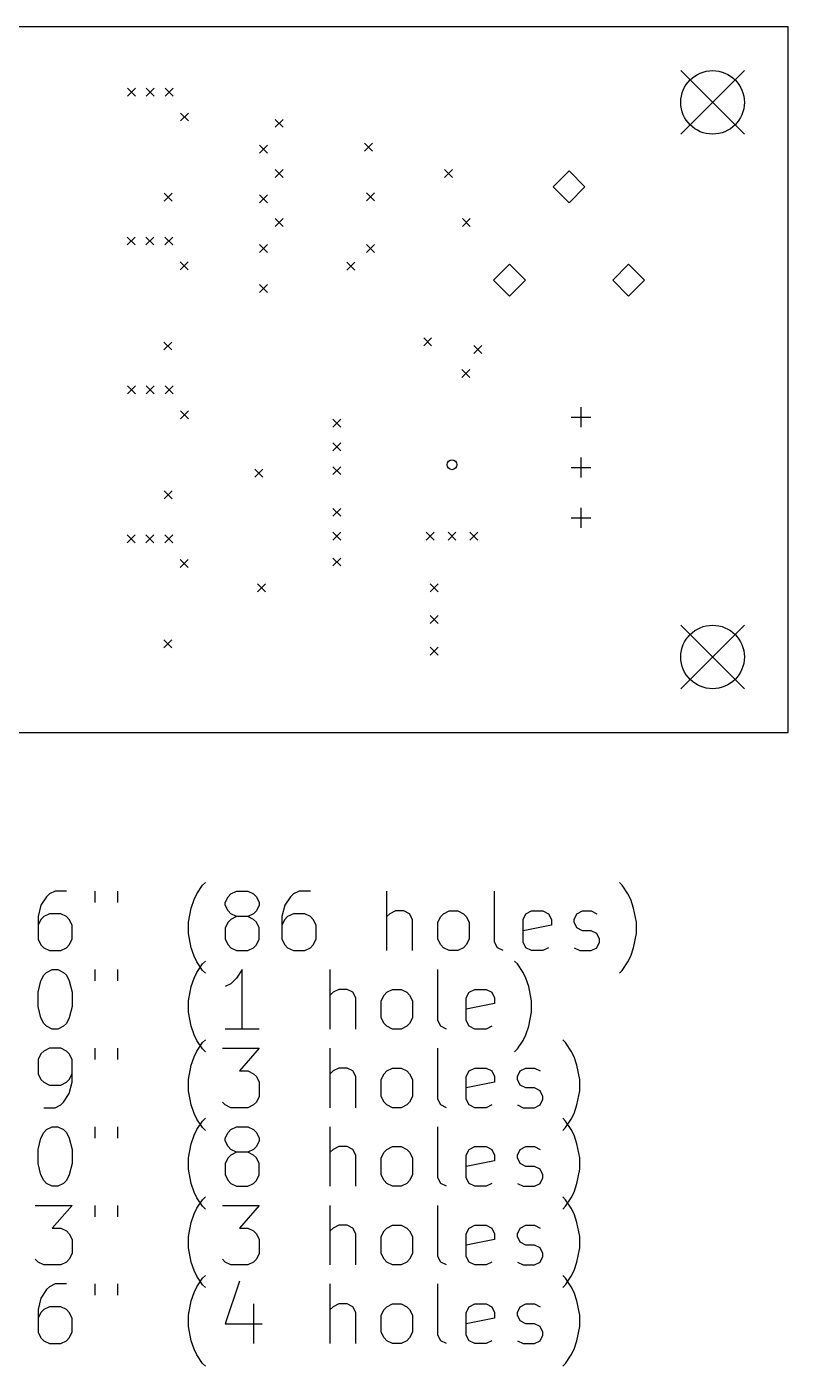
# Model space of a CAD drawing. Extents: x 3.47 to 6.6, y -6.18 to -3.52.
# Drawn here: x 5.09 to 6.6, y -6.182 to -3.525 of the extents above; entities that cross this region are included whole.
import ezdxf

# ---------------------------------------------------------------- set-up
doc = ezdxf.new("R2010")
doc.units = 0
doc.header["$MEASUREMENT"] = 0
doc.layers.add('BLACK', color=7, linetype='CONTINUOUS')

msp = doc.modelspace()

# ---------------------------------------------------------------- linework, layer by layer
at = {"layer": 'BLACK', "linetype": 'CONTINUOUS'}
for p, q in [((6.6, -3.525), (3.6, -3.525)), ((6.6, -4.925), (6.6, -3.525)), ((6.38701, -3.61201), (6.51299, -3.73799)), ((6.51299, -3.61201), (6.38701, -3.73799)), ((5.28937, -3.64677), (5.30512, -3.66252)), ((5.30512, -3.64677), (5.28937, -3.66252)), ((5.32677, -3.64677), (5.34252, -3.66252)), ((5.34252, -3.64677), (5.32677, -3.66252)), ((5.36417, -3.64677), (5.37992, -3.66252)), ((5.37992, -3.64677), (5.36417, -3.66252)), ((5.39445, -3.6961), (5.4102, -3.71185)), ((5.4102, -3.6961), (5.39445, -3.71185)), ((5.58268, -3.70866), (5.59843, -3.72441)), ((5.59843, -3.70866), (5.58268, -3.72441)), ((5.55118, -3.75984), (5.56693, -3.77559)), ((5.56693, -3.75984), (5.55118, -3.77559)), ((5.75984, -3.75591), (5.77559, -3.77165)), ((5.77559, -3.75591), (5.75984, -3.77165)), ((5.58268, -3.80827), (5.59843, -3.82402)), ((5.59843, -3.80827), (5.58268, -3.82402)), ((5.9185, -3.80827), (5.93425, -3.82402)), ((5.93425, -3.80827), (5.9185, -3.82402)), ((6.16535, -3.81102), (6.13386, -3.84252)), ((6.19685, -3.84252), (6.16535, -3.81102)), ((6.13386, -3.84252), (6.16535, -3.87402)), ((6.16535, -3.87402), (6.19685, -3.84252)), ((5.3622, -3.85508), (5.37795, -3.87083)), ((5.37795, -3.85508), (5.3622, -3.87083)), ((5.55118, -3.85827), (5.56693, -3.87402)), ((5.56693, -3.85827), (5.55118, -3.87402)), ((5.76378, -3.85433), (5.77953, -3.87008)), ((5.77953, -3.85433), (5.76378, -3.87008)), ((5.58268, -3.90551), (5.59843, -3.92126)), ((5.59843, -3.90551), (5.58268, -3.92126)), ((5.95374, -3.90551), (5.96949, -3.92126)), ((5.96949, -3.90551), (5.95374, -3.92126)), ((5.28874, -3.94205), (5.30449, -3.9578)), ((5.30449, -3.94205), (5.28874, -3.9578)), ((5.32614, -3.94205), (5.34189, -3.9578)), ((5.34189, -3.94205), (5.32614, -3.9578)), ((5.36354, -3.94205), (5.37929, -3.9578)), ((5.37929, -3.94205), (5.36354, -3.9578)), ((5.55118, -3.95669), (5.56693, -3.97244)), ((5.56693, -3.95669), (5.55118, -3.97244)), ((5.76378, -3.95669), (5.77953, -3.97244)), ((5.77953, -3.95669), (5.76378, -3.97244)), ((5.39382, -3.99138), (5.40957, -4.00713)), ((5.40957, -3.99138), (5.39382, -4.00713)), ((5.72441, -3.99213), (5.74016, -4.00787)), ((5.74016, -3.99213), (5.72441, -4.00787)), ((6.04724, -3.99606), (6.01575, -4.02756)), ((6.07874, -4.02756), (6.04724, -3.99606)), ((6.28346, -3.99606), (6.25197, -4.02756)), ((6.31496, -4.02756), (6.28346, -3.99606)), ((5.55118, -4.03618), (5.56693, -4.05193)), ((5.56693, -4.03618), (5.55118, -4.05193)), ((6.01575, -4.02756), (6.04724, -4.05906)), ((6.04724, -4.05906), (6.07874, -4.02756)), ((6.25197, -4.02756), (6.28346, -4.05906)), ((6.28346, -4.05906), (6.31496, -4.02756)), ((5.87697, -4.14219), (5.89272, -4.15794)), ((5.89272, -4.14219), (5.87697, -4.15794)), ((5.36158, -4.15035), (5.37732, -4.1661)), ((5.37732, -4.15035), (5.36158, -4.1661)), ((5.97638, -4.15748), (5.99213, -4.17323)), ((5.99213, -4.15748), (5.97638, -4.17323)), ((5.95276, -4.20472), (5.9685, -4.22047)), ((5.9685, -4.20472), (5.95276, -4.22047)), ((5.28937, -4.23732), (5.30512, -4.25307)), ((5.30512, -4.23732), (5.28937, -4.25307)), ((5.32677, -4.23732), (5.34252, -4.25307)), ((5.34252, -4.23732), (5.32677, -4.25307)), ((5.36417, -4.23732), (5.37992, -4.25307)), ((5.37992, -4.23732), (5.36417, -4.25307)), ((5.39445, -4.28665), (5.4102, -4.3024)), ((5.4102, -4.28665), (5.39445, -4.3024)), ((5.69685, -4.30315), (5.7126, -4.3189)), ((5.7126, -4.30315), (5.69685, -4.3189)), ((6.16929, -4.29921), (6.20866, -4.29921)), ((6.18898, -4.27953), (6.18898, -4.3189)), ((5.69685, -4.35039), (5.7126, -4.36614)), ((5.7126, -4.35039), (5.69685, -4.36614)), ((6.18898, -4.37953), (6.18898, -4.4189)), ((5.54232, -4.40258), (5.55807, -4.41832)), ((5.55807, -4.40258), (5.54232, -4.41832)), ((5.69685, -4.39764), (5.7126, -4.41339)), ((5.7126, -4.39764), (5.69685, -4.41339)), ((6.16929, -4.39921), (6.20866, -4.39921)), ((5.3622, -4.44563), (5.37795, -4.46138)), ((5.37795, -4.44563), (5.3622, -4.46138)), ((5.69685, -4.48031), (5.7126, -4.49606)), ((5.7126, -4.48031), (5.69685, -4.49606)), ((6.18898, -4.47953), (6.18898, -4.5189)), ((6.16929, -4.49921), (6.20866, -4.49921)), ((5.28874, -4.5326), (5.30449, -4.54835)), ((5.30449, -4.5326), (5.28874, -4.54835)), ((5.32614, -4.5326), (5.34189, -4.54835)), ((5.34189, -4.5326), (5.32614, -4.54835)), ((5.36354, -4.5326), (5.37929, -4.54835)), ((5.37929, -4.5326), (5.36354, -4.54835)), ((5.69685, -4.52756), (5.7126, -4.54331)), ((5.7126, -4.52756), (5.69685, -4.54331)), ((5.88189, -4.52756), (5.89764, -4.54331)), ((5.89764, -4.52756), (5.88189, -4.54331)), ((5.9252, -4.52756), (5.94094, -4.54331)), ((5.94094, -4.52756), (5.9252, -4.54331)), ((5.9685, -4.52756), (5.98425, -4.54331)), ((5.98425, -4.52756), (5.9685, -4.54331)), ((5.39382, -4.58193), (5.40957, -4.59768)), ((5.40957, -4.58193), (5.39382, -4.59768)), ((5.69685, -4.57874), (5.7126, -4.59449)), ((5.7126, -4.57874), (5.69685, -4.59449)), ((5.54724, -4.62992), (5.56299, -4.64567)), ((5.56299, -4.62992), (5.54724, -4.64567)), ((5.88976, -4.62992), (5.90551, -4.64567)), ((5.90551, -4.62992), (5.88976, -4.64567)), ((5.88976, -4.69291), (5.90551, -4.70866)), ((5.90551, -4.69291), (5.88976, -4.70866)), ((6.38701, -4.71201), (6.51299, -4.83799)), ((6.51299, -4.71201), (6.38701, -4.83799)), ((5.36158, -4.74091), (5.37732, -4.75665)), ((5.37732, -4.74091), (5.36158, -4.75665)), ((5.88976, -4.75591), (5.90551, -4.77165)), ((5.90551, -4.75591), (5.88976, -4.77165)), ((3.6, -4.925), (6.6, -4.925)), ((5.42719, -5.24488), (5.43844, -5.22801)), ((5.43844, -5.22801), (5.44407, -5.22238)), ((6.27084, -5.22801), (6.26521, -5.22238)), ((6.28209, -5.24488), (6.27084, -5.22801)), ((5.12911, -5.25051), (5.11786, -5.26738)), ((5.13473, -5.24488), (5.12911, -5.25051)), ((5.14598, -5.23926), (5.13473, -5.24488)), ((5.16848, -5.23926), (5.14598, -5.23926)), ((5.22472, -5.23926), (5.22472, -5.26175)), ((5.26971, -5.23926), (5.26971, -5.26175)), ((5.41594, -5.273), (5.42157, -5.25613)), ((5.42157, -5.25613), (5.42719, -5.24488)), ((5.48344, -5.26175), (5.48906, -5.25051)), ((5.48906, -5.25051), (5.49468, -5.24488)), ((5.49468, -5.24488), (5.50593, -5.23926)), ((5.50593, -5.23926), (5.52843, -5.23926)), ((5.52843, -5.23926), (5.53968, -5.24488)), ((5.53968, -5.24488), (5.5453, -5.25051)), ((5.5453, -5.25051), (5.55093, -5.26175)), ((5.6128, -5.25051), (5.60155, -5.26738)), ((5.61842, -5.24488), (5.6128, -5.25051)), ((5.62967, -5.23926), (5.61842, -5.24488)), ((5.65217, -5.23926), (5.62967, -5.23926)), ((5.80402, -5.35737), (5.80402, -5.23926)), ((6.01774, -5.34049), (6.01774, -5.23926)), ((6.28771, -5.25613), (6.28209, -5.24488)), ((6.29334, -5.273), (6.28771, -5.25613)), ((5.11786, -5.26738), (5.11223, -5.28988)), ((5.13473, -5.28425), (5.12348, -5.28988)), ((5.15723, -5.28425), (5.13473, -5.28425)), ((5.16848, -5.28988), (5.15723, -5.28425)), ((5.41032, -5.30112), (5.41594, -5.273)), ((5.48344, -5.26738), (5.48344, -5.26175)), ((5.48906, -5.27863), (5.48344, -5.26738)), ((5.49468, -5.28425), (5.48906, -5.27863)), ((5.50593, -5.28988), (5.49468, -5.28425)), ((5.53968, -5.28425), (5.52843, -5.28988)), ((5.5453, -5.27863), (5.53968, -5.28425)), ((5.55093, -5.26738), (5.5453, -5.27863)), ((5.55093, -5.26175), (5.55093, -5.26738)), ((5.60155, -5.26738), (5.59592, -5.28988)), ((5.61842, -5.28425), (5.60717, -5.28988)), ((5.64092, -5.28425), (5.61842, -5.28425)), ((5.65217, -5.28988), (5.64092, -5.28425)), ((5.80965, -5.28425), (5.80402, -5.28988)), ((5.82089, -5.27863), (5.80965, -5.28425)), ((5.83777, -5.27863), (5.82089, -5.27863)), ((5.84902, -5.28425), (5.83777, -5.27863)), ((5.85464, -5.2955), (5.84902, -5.28425)), ((5.91088, -5.28988), (5.91651, -5.28425)), ((5.91651, -5.28425), (5.92776, -5.27863)), ((5.92776, -5.27863), (5.94463, -5.27863)), ((5.94463, -5.27863), (5.95588, -5.28425)), ((5.95588, -5.28425), (5.9615, -5.28988)), ((6.07399, -5.2955), (6.07961, -5.28425)), ((6.07961, -5.28425), (6.09086, -5.27863)), ((6.09086, -5.27863), (6.11336, -5.27863)), ((6.11336, -5.27863), (6.12461, -5.28425)), ((6.12461, -5.28425), (6.13023, -5.2955)), ((6.17522, -5.2955), (6.18085, -5.28425)), ((6.18085, -5.28425), (6.1921, -5.27863)), ((6.1921, -5.27863), (6.20897, -5.27863)), ((6.20897, -5.27863), (6.22022, -5.28425)), ((6.29896, -5.30112), (6.29334, -5.273)), ((5.11223, -5.28988), (5.11223, -5.33487)), ((5.11786, -5.2955), (5.11223, -5.30675)), ((5.12348, -5.28988), (5.11786, -5.2955)), ((5.1741, -5.2955), (5.16848, -5.28988)), ((5.17972, -5.30675), (5.1741, -5.2955)), ((5.17972, -5.33487), (5.17972, -5.30675)), ((5.41032, -5.32362), (5.41032, -5.30112)), ((5.48906, -5.30112), (5.48344, -5.31237)), ((5.48344, -5.31237), (5.48344, -5.33487)), ((5.49468, -5.2955), (5.48906, -5.30112)), ((5.50593, -5.28988), (5.49468, -5.2955)), ((5.52843, -5.28988), (5.50593, -5.28988)), ((5.53968, -5.2955), (5.52843, -5.28988)), ((5.5453, -5.30112), (5.53968, -5.2955)), ((5.55093, -5.31237), (5.5453, -5.30112)), ((5.55093, -5.33487), (5.55093, -5.31237)), ((5.59592, -5.28988), (5.59592, -5.33487)), ((5.60155, -5.2955), (5.59592, -5.30675)), ((5.60717, -5.28988), (5.60155, -5.2955)), ((5.65779, -5.2955), (5.65217, -5.28988)), ((5.66341, -5.30675), (5.65779, -5.2955)), ((5.66341, -5.33487), (5.66341, -5.30675)), ((5.85464, -5.35737), (5.85464, -5.2955)), ((5.90526, -5.30112), (5.91088, -5.28988)), ((5.90526, -5.33487), (5.90526, -5.30112)), ((5.9615, -5.28988), (5.96713, -5.30112)), ((5.96713, -5.30112), (5.96713, -5.33487)), ((6.07399, -5.34049), (6.07399, -5.2955)), ((6.13023, -5.30675), (6.07399, -5.318)), ((6.13023, -5.2955), (6.13023, -5.30675)), ((6.17522, -5.30112), (6.17522, -5.2955)), ((6.18085, -5.31237), (6.17522, -5.30112)), ((6.1921, -5.318), (6.18085, -5.31237)), ((6.29896, -5.32362), (6.29896, -5.30112)), ((5.11223, -5.33487), (5.11786, -5.34612)), ((5.1741, -5.34612), (5.17972, -5.33487)), ((5.41594, -5.35174), (5.41032, -5.32362)), ((5.48344, -5.33487), (5.48906, -5.34612)), ((5.5453, -5.34612), (5.55093, -5.33487)), ((5.59592, -5.33487), (5.60155, -5.34612)), ((5.65779, -5.34612), (5.66341, -5.33487)), ((5.91088, -5.34612), (5.90526, -5.33487)), ((5.96713, -5.33487), (5.9615, -5.34612)), ((6.20897, -5.318), (6.1921, -5.318)), ((6.22022, -5.32362), (6.20897, -5.318)), ((6.22584, -5.33487), (6.22022, -5.32362)), ((6.22584, -5.34049), (6.22584, -5.33487)), ((6.29334, -5.35174), (6.29896, -5.32362)), ((5.11786, -5.34612), (5.12348, -5.35174)), ((5.12348, -5.35174), (5.13473, -5.35737)), ((5.13473, -5.35737), (5.15723, -5.35737)), ((5.15723, -5.35737), (5.16848, -5.35174)), ((5.16848, -5.35174), (5.1741, -5.34612)), ((5.42157, -5.36862), (5.41594, -5.35174)), ((5.48906, -5.34612), (5.49468, -5.35174)), ((5.49468, -5.35174), (5.50593, -5.35737)), ((5.50593, -5.35737), (5.52843, -5.35737)), ((5.52843, -5.35737), (5.53968, -5.35174)), ((5.53968, -5.35174), (5.5453, -5.34612)), ((5.60155, -5.34612), (5.60717, -5.35174)), ((5.60717, -5.35174), (5.61842, -5.35737)), ((5.61842, -5.35737), (5.64092, -5.35737)), ((5.64092, -5.35737), (5.65217, -5.35174)), ((5.65217, -5.35174), (5.65779, -5.34612)), ((5.91651, -5.35174), (5.91088, -5.34612)), ((5.92776, -5.35737), (5.91651, -5.35174)), ((5.94463, -5.35737), (5.92776, -5.35737)), ((5.95588, -5.35174), (5.94463, -5.35737)), ((5.9615, -5.34612), (5.95588, -5.35174)), ((6.02337, -5.35174), (6.01774, -5.34049)), ((6.03462, -5.35737), (6.02337, -5.35174)), ((6.07961, -5.35174), (6.07399, -5.34049)), ((6.09086, -5.35737), (6.07961, -5.35174)), ((6.11336, -5.35737), (6.09086, -5.35737)), ((6.12461, -5.35174), (6.11336, -5.35737)), ((6.17522, -5.35174), (6.18647, -5.35737)), ((6.18647, -5.35737), (6.20897, -5.35737)), ((6.20897, -5.35737), (6.22022, -5.35174)), ((6.22022, -5.35174), (6.22584, -5.34049)), ((6.28771, -5.36862), (6.29334, -5.35174)), ((5.42719, -5.37987), (5.42157, -5.36862)), ((5.43844, -5.39674), (5.42719, -5.37987)), ((5.42719, -5.40079), (5.43844, -5.38391)), ((5.43844, -5.38391), (5.44407, -5.37829)), ((6.06274, -5.38391), (6.05711, -5.37829)), ((6.07399, -5.40079), (6.06274, -5.38391)), ((6.27084, -5.39674), (6.28209, -5.37987)), ((6.28209, -5.37987), (6.28771, -5.36862)), ((5.11223, -5.44016), (5.11786, -5.41766)), ((5.11786, -5.41766), (5.12348, -5.40641)), ((5.12348, -5.40641), (5.12911, -5.40079)), ((5.12911, -5.40079), (5.14035, -5.39516)), ((5.14035, -5.39516), (5.1516, -5.39516)), ((5.1516, -5.39516), (5.16285, -5.40079)), ((5.16285, -5.40079), (5.16848, -5.40641)), ((5.16848, -5.40641), (5.1741, -5.41766)), ((5.1741, -5.41766), (5.17972, -5.44016)), ((5.22472, -5.39516), (5.22472, -5.41766)), ((5.26971, -5.39516), (5.26971, -5.41766)), ((5.41594, -5.42891), (5.42157, -5.41204)), ((5.42157, -5.41204), (5.42719, -5.40079)), ((5.44407, -5.40236), (5.43844, -5.39674)), ((5.50593, -5.41204), (5.49468, -5.42328)), ((5.51718, -5.39516), (5.50593, -5.41204)), ((5.51718, -5.51327), (5.51718, -5.39516)), ((5.69154, -5.51327), (5.69154, -5.39516)), ((5.90526, -5.4964), (5.90526, -5.39516)), ((6.07961, -5.41204), (6.07399, -5.40079)), ((6.08524, -5.42891), (6.07961, -5.41204)), ((6.26521, -5.40236), (6.27084, -5.39674)), ((5.11223, -5.46828), (5.11223, -5.44016)), ((5.17972, -5.44016), (5.17972, -5.46828)), ((5.41032, -5.45703), (5.41594, -5.42891)), ((5.49468, -5.42328), (5.48344, -5.42891)), ((5.69716, -5.44016), (5.69154, -5.44578)), ((5.70841, -5.43453), (5.69716, -5.44016)), ((5.72528, -5.43453), (5.70841, -5.43453)), ((5.73653, -5.44016), (5.72528, -5.43453)), ((5.74215, -5.45141), (5.73653, -5.44016)), ((5.79277, -5.45703), (5.7984, -5.44578)), ((5.7984, -5.44578), (5.80402, -5.44016)), ((5.80402, -5.44016), (5.81527, -5.43453)), ((5.81527, -5.43453), (5.83214, -5.43453)), ((5.83214, -5.43453), (5.84339, -5.44016)), ((5.84339, -5.44016), (5.84902, -5.44578)), ((5.84902, -5.44578), (5.85464, -5.45703)), ((5.9615, -5.45141), (5.96713, -5.44016)), ((5.96713, -5.44016), (5.97837, -5.43453)), ((5.97837, -5.43453), (6.00087, -5.43453)), ((6.00087, -5.43453), (6.01212, -5.44016)), ((6.01212, -5.44016), (6.01774, -5.45141)), ((6.09086, -5.45703), (6.08524, -5.42891)), ((5.11786, -5.49078), (5.11223, -5.46828)), ((5.17972, -5.46828), (5.1741, -5.49078)), ((5.41032, -5.47953), (5.41032, -5.45703)), ((5.74215, -5.51327), (5.74215, -5.45141)), ((5.79277, -5.49078), (5.79277, -5.45703)), ((5.85464, -5.45703), (5.85464, -5.49078)), ((5.9615, -5.4964), (5.9615, -5.45141)), ((6.01774, -5.46265), (5.9615, -5.4739)), ((6.01774, -5.45141), (6.01774, -5.46265)), ((6.09086, -5.47953), (6.09086, -5.45703)), ((5.12348, -5.50202), (5.11786, -5.49078)), ((5.1741, -5.49078), (5.16848, -5.50202)), ((5.41594, -5.50765), (5.41032, -5.47953)), ((5.7984, -5.50202), (5.79277, -5.49078)), ((5.85464, -5.49078), (5.84902, -5.50202)), ((5.91088, -5.50765), (5.90526, -5.4964)), ((5.96713, -5.50765), (5.9615, -5.4964)), ((6.08524, -5.50765), (6.09086, -5.47953)), ((5.12911, -5.50765), (5.12348, -5.50202)), ((5.14035, -5.51327), (5.12911, -5.50765)), ((5.1516, -5.51327), (5.14035, -5.51327)), ((5.16285, -5.50765), (5.1516, -5.51327)), ((5.16848, -5.50202), (5.16285, -5.50765)), ((5.42157, -5.52452), (5.41594, -5.50765)), ((5.42719, -5.53577), (5.42157, -5.52452)), ((5.55093, -5.51327), (5.48344, -5.51327)), ((5.80402, -5.50765), (5.7984, -5.50202)), ((5.81527, -5.51327), (5.80402, -5.50765)), ((5.83214, -5.51327), (5.81527, -5.51327)), ((5.84339, -5.50765), (5.83214, -5.51327)), ((5.84902, -5.50202), (5.84339, -5.50765)), ((5.92213, -5.51327), (5.91088, -5.50765)), ((5.97837, -5.51327), (5.96713, -5.50765)), ((6.00087, -5.51327), (5.97837, -5.51327)), ((6.01212, -5.50765), (6.00087, -5.51327)), ((6.07399, -5.53577), (6.07961, -5.52452)), ((6.07961, -5.52452), (6.08524, -5.50765)), ((5.13473, -5.55107), (5.12348, -5.55669)), ((5.15723, -5.55107), (5.13473, -5.55107)), ((5.16848, -5.55669), (5.15723, -5.55107)), ((5.22472, -5.55107), (5.22472, -5.57357)), ((5.26971, -5.55107), (5.26971, -5.57357)), ((5.43844, -5.55264), (5.42719, -5.53577)), ((5.42719, -5.55669), (5.43844, -5.53982)), ((5.43844, -5.53982), (5.44407, -5.5342)), ((5.44407, -5.55827), (5.43844, -5.55264)), ((5.47781, -5.55107), (5.55093, -5.55107)), ((5.55093, -5.55107), (5.51156, -5.59606)), ((5.69154, -5.66918), (5.69154, -5.55107)), ((5.90526, -5.65231), (5.90526, -5.55107)), ((6.05711, -5.55827), (6.06274, -5.55264)), ((6.06274, -5.55264), (6.07399, -5.53577)), ((6.15835, -5.53982), (6.15273, -5.5342)), ((6.1696, -5.55669), (6.15835, -5.53982)), ((5.11786, -5.56232), (5.11223, -5.57357)), ((5.11223, -5.57357), (5.11223, -5.60169)), ((5.12348, -5.55669), (5.11786, -5.56232)), ((5.1741, -5.56232), (5.16848, -5.55669)), ((5.17972, -5.57357), (5.1741, -5.56232)), ((5.17972, -5.61856), (5.17972, -5.57357)), ((5.41594, -5.58481), (5.42157, -5.56794)), ((5.42157, -5.56794), (5.42719, -5.55669)), ((6.17522, -5.56794), (6.1696, -5.55669)), ((6.18085, -5.58481), (6.17522, -5.56794)), ((5.11223, -5.60169), (5.11786, -5.61294)), ((5.1741, -5.61294), (5.17972, -5.60169)), ((5.41032, -5.61294), (5.41594, -5.58481)), ((5.51156, -5.59606), (5.52843, -5.59606)), ((5.52843, -5.59606), (5.53968, -5.60169)), ((5.53968, -5.60169), (5.5453, -5.60731)), ((5.69716, -5.59606), (5.69154, -5.60169)), ((5.70841, -5.59044), (5.69716, -5.59606)), ((5.72528, -5.59044), (5.70841, -5.59044)), ((5.73653, -5.59606), (5.72528, -5.59044)), ((5.74215, -5.60731), (5.73653, -5.59606)), ((5.79277, -5.61294), (5.7984, -5.60169)), ((5.7984, -5.60169), (5.80402, -5.59606)), ((5.80402, -5.59606), (5.81527, -5.59044)), ((5.81527, -5.59044), (5.83214, -5.59044)), ((5.83214, -5.59044), (5.84339, -5.59606)), ((5.84339, -5.59606), (5.84902, -5.60169)), ((5.84902, -5.60169), (5.85464, -5.61294)), ((5.9615, -5.60731), (5.96713, -5.59606)), ((5.96713, -5.59606), (5.97837, -5.59044)), ((5.97837, -5.59044), (6.00087, -5.59044)), ((6.00087, -5.59044), (6.01212, -5.59606)), ((6.01212, -5.59606), (6.01774, -5.60731)), ((6.06274, -5.60731), (6.06836, -5.59606)), ((6.06836, -5.59606), (6.07961, -5.59044)), ((6.07961, -5.59044), (6.09648, -5.59044)), ((6.09648, -5.59044), (6.10773, -5.59606)), ((6.18647, -5.61294), (6.18085, -5.58481)), ((5.11786, -5.61294), (5.12348, -5.61856)), ((5.12348, -5.61856), (5.13473, -5.62418)), ((5.13473, -5.62418), (5.15723, -5.62418)), ((5.15723, -5.62418), (5.16848, -5.61856)), ((5.16848, -5.61856), (5.1741, -5.61294)), ((5.1741, -5.64106), (5.17972, -5.61856)), ((5.41032, -5.63543), (5.41032, -5.61294)), ((5.5453, -5.60731), (5.55093, -5.61856)), ((5.55093, -5.61856), (5.55093, -5.64668)), ((5.74215, -5.66918), (5.74215, -5.60731)), ((5.79277, -5.64668), (5.79277, -5.61294)), ((5.85464, -5.61294), (5.85464, -5.64668)), ((5.9615, -5.65231), (5.9615, -5.60731)), ((6.01774, -5.61856), (5.9615, -5.62981)), ((6.01774, -5.60731), (6.01774, -5.61856)), ((6.06274, -5.61294), (6.06274, -5.60731)), ((6.06836, -5.62418), (6.06274, -5.61294)), ((6.07961, -5.62981), (6.06836, -5.62418)), ((6.09648, -5.62981), (6.07961, -5.62981)), ((6.10773, -5.63543), (6.09648, -5.62981)), ((6.18647, -5.63543), (6.18647, -5.61294)), ((5.15723, -5.66355), (5.16285, -5.65793)), ((5.16285, -5.65793), (5.1741, -5.64106)), ((5.41594, -5.66355), (5.41032, -5.63543)), ((5.48344, -5.66355), (5.47781, -5.65793)), ((5.5453, -5.65793), (5.53968, -5.66355)), ((5.55093, -5.64668), (5.5453, -5.65793)), ((5.7984, -5.65793), (5.79277, -5.64668)), ((5.80402, -5.66355), (5.7984, -5.65793)), ((5.84902, -5.65793), (5.84339, -5.66355)), ((5.85464, -5.64668), (5.84902, -5.65793)), ((5.91088, -5.66355), (5.90526, -5.65231)), ((5.96713, -5.66355), (5.9615, -5.65231)), ((6.11336, -5.64668), (6.10773, -5.63543)), ((6.10773, -5.66355), (6.11336, -5.65231)), ((6.11336, -5.65231), (6.11336, -5.64668)), ((6.18085, -5.66355), (6.18647, -5.63543)), ((5.12348, -5.66918), (5.14598, -5.66918)), ((5.14598, -5.66918), (5.15723, -5.66355)), ((5.42157, -5.68043), (5.41594, -5.66355)), ((5.42719, -5.69168), (5.42157, -5.68043)), ((5.49468, -5.66918), (5.48344, -5.66355)), ((5.52843, -5.66918), (5.49468, -5.66918)), ((5.53968, -5.66355), (5.52843, -5.66918)), ((5.81527, -5.66918), (5.80402, -5.66355)), ((5.83214, -5.66918), (5.81527, -5.66918)), ((5.84339, -5.66355), (5.83214, -5.66918)), ((5.92213, -5.66918), (5.91088, -5.66355)), ((5.97837, -5.66918), (5.96713, -5.66355)), ((6.00087, -5.66918), (5.97837, -5.66918)), ((6.01212, -5.66355), (6.00087, -5.66918)), ((6.06274, -5.66355), (6.07399, -5.66918)), ((6.07399, -5.66918), (6.09648, -5.66918)), ((6.09648, -5.66918), (6.10773, -5.66355)), ((6.1696, -5.69168), (6.17522, -5.68043)), ((6.17522, -5.68043), (6.18085, -5.66355)), ((5.12911, -5.7126), (5.14035, -5.70697)), ((5.14035, -5.70697), (5.1516, -5.70697)), ((5.1516, -5.70697), (5.16285, -5.7126)), ((5.22472, -5.70697), (5.22472, -5.72947)), ((5.26971, -5.70697), (5.26971, -5.72947)), ((5.43844, -5.70855), (5.42719, -5.69168)), ((5.42719, -5.7126), (5.43844, -5.69573)), ((5.43844, -5.69573), (5.44407, -5.6901)), ((5.44407, -5.71417), (5.43844, -5.70855)), ((5.49468, -5.7126), (5.50593, -5.70697)), ((5.50593, -5.70697), (5.52843, -5.70697)), ((5.52843, -5.70697), (5.53968, -5.7126)), ((5.69154, -5.82508), (5.69154, -5.70697)), ((5.90526, -5.80821), (5.90526, -5.70697)), ((6.15835, -5.69573), (6.15273, -5.6901)), ((6.15273, -5.71417), (6.15835, -5.70855)), ((6.15835, -5.70855), (6.1696, -5.69168)), ((6.1696, -5.7126), (6.15835, -5.69573)), ((5.11223, -5.75197), (5.11786, -5.72947)), ((5.11786, -5.72947), (5.12348, -5.71822)), ((5.12348, -5.71822), (5.12911, -5.7126)), ((5.16285, -5.7126), (5.16848, -5.71822)), ((5.16848, -5.71822), (5.1741, -5.72947)), ((5.1741, -5.72947), (5.17972, -5.75197)), ((5.41594, -5.74072), (5.42157, -5.72385)), ((5.42157, -5.72385), (5.42719, -5.7126)), ((5.48344, -5.72947), (5.48906, -5.71822)), ((5.48344, -5.7351), (5.48344, -5.72947)), ((5.48906, -5.74634), (5.48344, -5.7351)), ((5.48906, -5.71822), (5.49468, -5.7126)), ((5.53968, -5.7126), (5.5453, -5.71822)), ((5.5453, -5.71822), (5.55093, -5.72947)), ((5.55093, -5.7351), (5.5453, -5.74634)), ((5.55093, -5.72947), (5.55093, -5.7351)), ((6.17522, -5.72385), (6.1696, -5.7126)), ((6.18085, -5.74072), (6.17522, -5.72385)), ((5.11223, -5.78009), (5.11223, -5.75197)), ((5.17972, -5.75197), (5.17972, -5.78009)), ((5.41032, -5.76884), (5.41594, -5.74072)), ((5.49468, -5.75197), (5.48906, -5.74634)), ((5.49468, -5.76322), (5.48906, -5.76884)), ((5.50593, -5.75759), (5.49468, -5.75197)), ((5.50593, -5.75759), (5.49468, -5.76322)), ((5.52843, -5.75759), (5.50593, -5.75759)), ((5.53968, -5.75197), (5.52843, -5.75759)), ((5.53968, -5.76322), (5.52843, -5.75759)), ((5.5453, -5.74634), (5.53968, -5.75197)), ((5.5453, -5.76884), (5.53968, -5.76322)), ((5.69716, -5.75197), (5.69154, -5.75759)), ((5.70841, -5.74634), (5.69716, -5.75197)), ((5.72528, -5.74634), (5.70841, -5.74634)), ((5.73653, -5.75197), (5.72528, -5.74634)), ((5.74215, -5.76322), (5.73653, -5.75197)), ((5.74215, -5.82508), (5.74215, -5.76322)), ((5.79277, -5.76884), (5.7984, -5.75759)), ((5.7984, -5.75759), (5.80402, -5.75197)), ((5.80402, -5.75197), (5.81527, -5.74634)), ((5.81527, -5.74634), (5.83214, -5.74634)), ((5.83214, -5.74634), (5.84339, -5.75197)), ((5.84339, -5.75197), (5.84902, -5.75759)), ((5.84902, -5.75759), (5.85464, -5.76884)), ((5.9615, -5.76322), (5.96713, -5.75197)), ((5.9615, -5.80821), (5.9615, -5.76322)), ((5.96713, -5.75197), (5.97837, -5.74634)), ((5.97837, -5.74634), (6.00087, -5.74634)), ((6.00087, -5.74634), (6.01212, -5.75197)), ((6.01212, -5.75197), (6.01774, -5.76322)), ((6.01774, -5.76322), (6.01774, -5.77447)), ((6.06274, -5.76322), (6.06836, -5.75197)), ((6.06274, -5.76884), (6.06274, -5.76322)), ((6.06836, -5.75197), (6.07961, -5.74634)), ((6.07961, -5.74634), (6.09648, -5.74634)), ((6.09648, -5.74634), (6.10773, -5.75197)), ((6.18647, -5.76884), (6.18085, -5.74072)), ((5.11786, -5.80259), (5.11223, -5.78009)), ((5.17972, -5.78009), (5.1741, -5.80259)), ((5.41032, -5.79134), (5.41032, -5.76884)), ((5.41594, -5.81946), (5.41032, -5.79134)), ((5.48906, -5.76884), (5.48344, -5.78009)), ((5.48344, -5.78009), (5.48344, -5.80259)), ((5.55093, -5.78009), (5.5453, -5.76884)), ((5.55093, -5.80259), (5.55093, -5.78009)), ((5.79277, -5.80259), (5.79277, -5.76884)), ((5.85464, -5.76884), (5.85464, -5.80259)), ((6.01774, -5.77447), (5.9615, -5.78571)), ((6.06836, -5.78009), (6.06274, -5.76884)), ((6.07961, -5.78571), (6.06836, -5.78009)), ((6.09648, -5.78571), (6.07961, -5.78571)), ((6.10773, -5.79134), (6.09648, -5.78571)), ((6.11336, -5.80259), (6.10773, -5.79134)), ((6.18085, -5.81946), (6.18647, -5.79134)), ((6.18647, -5.79134), (6.18647, -5.76884)), ((5.12348, -5.81384), (5.11786, -5.80259)), ((5.12911, -5.81946), (5.12348, -5.81384)), ((5.16848, -5.81384), (5.16285, -5.81946)), ((5.1741, -5.80259), (5.16848, -5.81384)), ((5.48344, -5.80259), (5.48906, -5.81384)), ((5.48906, -5.81384), (5.49468, -5.81946)), ((5.53968, -5.81946), (5.5453, -5.81384)), ((5.5453, -5.81384), (5.55093, -5.80259)), ((5.7984, -5.81384), (5.79277, -5.80259)), ((5.80402, -5.81946), (5.7984, -5.81384)), ((5.84902, -5.81384), (5.84339, -5.81946)), ((5.85464, -5.80259), (5.84902, -5.81384)), ((5.91088, -5.81946), (5.90526, -5.80821)), ((5.96713, -5.81946), (5.9615, -5.80821)), ((6.10773, -5.81946), (6.11336, -5.80821)), ((6.11336, -5.80821), (6.11336, -5.80259)), ((5.14035, -5.82508), (5.12911, -5.81946)), ((5.1516, -5.82508), (5.14035, -5.82508)), ((5.16285, -5.81946), (5.1516, -5.82508)), ((5.42157, -5.83633), (5.41594, -5.81946)), ((5.42719, -5.84758), (5.42157, -5.83633)), ((5.49468, -5.81946), (5.50593, -5.82508)), ((5.50593, -5.82508), (5.52843, -5.82508)), ((5.52843, -5.82508), (5.53968, -5.81946)), ((5.81527, -5.82508), (5.80402, -5.81946)), ((5.83214, -5.82508), (5.81527, -5.82508)), ((5.84339, -5.81946), (5.83214, -5.82508)), ((5.92213, -5.82508), (5.91088, -5.81946)), ((5.97837, -5.82508), (5.96713, -5.81946)), ((6.00087, -5.82508), (5.97837, -5.82508)), ((6.01212, -5.81946), (6.00087, -5.82508)), ((6.06274, -5.81946), (6.07399, -5.82508)), ((6.07399, -5.82508), (6.09648, -5.82508)), ((6.09648, -5.82508), (6.10773, -5.81946)), ((6.1696, -5.84758), (6.17522, -5.83633)), ((6.17522, -5.83633), (6.18085, -5.81946)), ((5.10661, -5.86288), (5.17972, -5.86288)), ((5.17972, -5.86288), (5.14035, -5.90787)), ((5.22472, -5.86288), (5.22472, -5.88538)), ((5.26971, -5.86288), (5.26971, -5.88538)), ((5.42157, -5.87975), (5.42719, -5.8685)), ((5.43844, -5.86445), (5.42719, -5.84758)), ((5.42719, -5.8685), (5.43844, -5.85163)), ((5.43844, -5.85163), (5.44407, -5.84601)), ((5.44407, -5.87008), (5.43844, -5.86445)), ((5.47781, -5.86288), (5.55093, -5.86288)), ((5.55093, -5.86288), (5.51156, -5.90787)), ((5.69154, -5.98099), (5.69154, -5.86288)), ((5.90526, -5.96412), (5.90526, -5.86288)), ((6.15835, -5.85163), (6.15273, -5.84601)), ((6.15273, -5.87008), (6.15835, -5.86445)), ((6.15835, -5.86445), (6.1696, -5.84758)), ((6.1696, -5.8685), (6.15835, -5.85163)), ((6.17522, -5.87975), (6.1696, -5.8685)), ((5.41032, -5.92475), (5.41594, -5.89663)), ((5.41594, -5.89663), (5.42157, -5.87975)), ((6.18085, -5.89663), (6.17522, -5.87975)), ((6.18647, -5.92475), (6.18085, -5.89663)), ((5.14035, -5.90787), (5.15723, -5.90787)), ((5.15723, -5.90787), (5.16848, -5.9135)), ((5.16848, -5.9135), (5.1741, -5.91912)), ((5.1741, -5.91912), (5.17972, -5.93037)), ((5.41032, -5.94724), (5.41032, -5.92475)), ((5.51156, -5.90787), (5.52843, -5.90787)), ((5.52843, -5.90787), (5.53968, -5.9135)), ((5.53968, -5.9135), (5.5453, -5.91912)), ((5.5453, -5.91912), (5.55093, -5.93037)), ((5.69716, -5.90787), (5.69154, -5.9135)), ((5.70841, -5.90225), (5.69716, -5.90787)), ((5.72528, -5.90225), (5.70841, -5.90225)), ((5.73653, -5.90787), (5.72528, -5.90225)), ((5.74215, -5.91912), (5.73653, -5.90787)), ((5.74215, -5.98099), (5.74215, -5.91912)), ((5.79277, -5.92475), (5.7984, -5.9135)), ((5.79277, -5.95849), (5.79277, -5.92475)), ((5.7984, -5.9135), (5.80402, -5.90787)), ((5.80402, -5.90787), (5.81527, -5.90225)), ((5.81527, -5.90225), (5.83214, -5.90225)), ((5.83214, -5.90225), (5.84339, -5.90787)), ((5.84339, -5.90787), (5.84902, -5.9135)), ((5.84902, -5.9135), (5.85464, -5.92475)), ((5.85464, -5.92475), (5.85464, -5.95849)), ((5.9615, -5.91912), (5.96713, -5.90787)), ((5.9615, -5.96412), (5.9615, -5.91912)), ((5.96713, -5.90787), (5.97837, -5.90225)), ((5.97837, -5.90225), (6.00087, -5.90225)), ((6.00087, -5.90225), (6.01212, -5.90787)), ((6.01212, -5.90787), (6.01774, -5.91912)), ((6.01774, -5.91912), (6.01774, -5.93037)), ((6.06274, -5.91912), (6.06836, -5.90787)), ((6.06274, -5.92475), (6.06274, -5.91912)), ((6.06836, -5.936), (6.06274, -5.92475)), ((6.06836, -5.90787), (6.07961, -5.90225)), ((6.07961, -5.90225), (6.09648, -5.90225)), ((6.09648, -5.90225), (6.10773, -5.90787)), ((6.18647, -5.94724), (6.18647, -5.92475)), ((5.17972, -5.93037), (5.17972, -5.95849)), ((5.41594, -5.97537), (5.41032, -5.94724)), ((5.55093, -5.93037), (5.55093, -5.95849)), ((6.01774, -5.93037), (5.9615, -5.94162)), ((6.07961, -5.94162), (6.06836, -5.936)), ((6.09648, -5.94162), (6.07961, -5.94162)), ((6.10773, -5.94724), (6.09648, -5.94162)), ((6.11336, -5.95849), (6.10773, -5.94724)), ((6.18085, -5.97537), (6.18647, -5.94724)), ((5.11223, -5.97537), (5.10661, -5.96974)), ((5.12348, -5.98099), (5.11223, -5.97537)), ((5.16848, -5.97537), (5.15723, -5.98099)), ((5.1741, -5.96974), (5.16848, -5.97537)), ((5.17972, -5.95849), (5.1741, -5.96974)), ((5.42157, -5.99224), (5.41594, -5.97537)), ((5.48344, -5.97537), (5.47781, -5.96974)), ((5.49468, -5.98099), (5.48344, -5.97537)), ((5.53968, -5.97537), (5.52843, -5.98099)), ((5.5453, -5.96974), (5.53968, -5.97537)), ((5.55093, -5.95849), (5.5453, -5.96974)), ((5.7984, -5.96974), (5.79277, -5.95849)), ((5.80402, -5.97537), (5.7984, -5.96974)), ((5.81527, -5.98099), (5.80402, -5.97537)), ((5.84339, -5.97537), (5.83214, -5.98099)), ((5.84902, -5.96974), (5.84339, -5.97537)), ((5.85464, -5.95849), (5.84902, -5.96974)), ((5.91088, -5.97537), (5.90526, -5.96412)), ((5.92213, -5.98099), (5.91088, -5.97537)), ((5.96713, -5.97537), (5.9615, -5.96412)), ((5.97837, -5.98099), (5.96713, -5.97537)), ((6.01212, -5.97537), (6.00087, -5.98099)), ((6.06274, -5.97537), (6.07399, -5.98099)), ((6.09648, -5.98099), (6.10773, -5.97537)), ((6.10773, -5.97537), (6.11336, -5.96412)), ((6.11336, -5.96412), (6.11336, -5.95849)), ((6.17522, -5.99224), (6.18085, -5.97537)), ((5.15723, -5.98099), (5.12348, -5.98099)), ((5.42719, -6.00349), (5.42157, -5.99224)), ((5.43844, -6.02036), (5.42719, -6.00349)), ((5.43844, -6.00754), (5.44407, -6.00191)), ((5.52843, -5.98099), (5.49468, -5.98099)), ((5.83214, -5.98099), (5.81527, -5.98099)), ((6.00087, -5.98099), (5.97837, -5.98099)), ((6.07399, -5.98099), (6.09648, -5.98099)), ((6.15835, -6.00754), (6.15273, -6.00191)), ((6.15835, -6.02036), (6.1696, -6.00349)), ((6.1696, -6.00349), (6.17522, -5.99224)), ((5.12911, -6.03003), (5.11786, -6.04691)), ((5.13473, -6.02441), (5.12911, -6.03003)), ((5.14598, -6.01879), (5.13473, -6.02441)), ((5.16848, -6.01879), (5.14598, -6.01879)), ((5.22472, -6.01879), (5.22472, -6.04128)), ((5.26971, -6.01879), (5.26971, -6.04128)), ((5.42157, -6.03566), (5.42719, -6.02441)), ((5.42719, -6.02441), (5.43844, -6.00754)), ((5.44407, -6.02598), (5.43844, -6.02036)), ((5.51156, -6.01316), (5.48344, -6.09753)), ((5.69154, -6.1369), (5.69154, -6.01879)), ((5.90526, -6.12002), (5.90526, -6.01879)), ((6.15273, -6.02598), (6.15835, -6.02036)), ((6.1696, -6.02441), (6.15835, -6.00754)), ((6.17522, -6.03566), (6.1696, -6.02441)), ((5.11786, -6.04691), (5.11223, -6.0694)), ((5.41032, -6.08065), (5.41594, -6.05253)), ((5.41594, -6.05253), (5.42157, -6.03566)), ((6.18085, -6.05253), (6.17522, -6.03566)), ((6.18647, -6.08065), (6.18085, -6.05253)), ((5.11223, -6.0694), (5.11223, -6.1144)), ((5.11786, -6.07503), (5.11223, -6.08628)), ((5.12348, -6.0694), (5.11786, -6.07503)), ((5.13473, -6.06378), (5.12348, -6.0694)), ((5.15723, -6.06378), (5.13473, -6.06378)), ((5.16848, -6.0694), (5.15723, -6.06378)), ((5.1741, -6.07503), (5.16848, -6.0694)), ((5.17972, -6.08628), (5.1741, -6.07503)), ((5.41032, -6.10315), (5.41032, -6.08065)), ((5.53968, -6.05816), (5.53968, -6.1369)), ((5.69716, -6.06378), (5.69154, -6.0694)), ((5.70841, -6.05816), (5.69716, -6.06378)), ((5.72528, -6.05816), (5.70841, -6.05816)), ((5.73653, -6.06378), (5.72528, -6.05816)), ((5.74215, -6.07503), (5.73653, -6.06378)), ((5.74215, -6.1369), (5.74215, -6.07503)), ((5.79277, -6.08065), (5.7984, -6.0694)), ((5.79277, -6.1144), (5.79277, -6.08065)), ((5.7984, -6.0694), (5.80402, -6.06378)), ((5.80402, -6.06378), (5.81527, -6.05816)), ((5.81527, -6.05816), (5.83214, -6.05816)), ((5.83214, -6.05816), (5.84339, -6.06378)), ((5.84339, -6.06378), (5.84902, -6.0694)), ((5.84902, -6.0694), (5.85464, -6.08065)), ((5.85464, -6.08065), (5.85464, -6.1144)), ((5.9615, -6.07503), (5.96713, -6.06378)), ((5.9615, -6.12002), (5.9615, -6.07503)), ((5.96713, -6.06378), (5.97837, -6.05816)), ((5.97837, -6.05816), (6.00087, -6.05816)), ((6.00087, -6.05816), (6.01212, -6.06378)), ((6.01212, -6.06378), (6.01774, -6.07503)), ((6.01774, -6.07503), (6.01774, -6.08628)), ((6.06274, -6.07503), (6.06836, -6.06378)), ((6.06274, -6.08065), (6.06274, -6.07503)), ((6.06836, -6.0919), (6.06274, -6.08065)), ((6.06836, -6.06378), (6.07961, -6.05816)), ((6.07961, -6.05816), (6.09648, -6.05816)), ((6.09648, -6.05816), (6.10773, -6.06378)), ((6.18647, -6.10315), (6.18647, -6.08065)), ((5.17972, -6.1144), (5.17972, -6.08628)), ((5.41594, -6.13127), (5.41032, -6.10315)), ((5.48344, -6.09753), (5.55655, -6.09753)), ((6.01774, -6.08628), (5.9615, -6.09753)), ((6.07961, -6.09753), (6.06836, -6.0919)), ((6.09648, -6.09753), (6.07961, -6.09753)), ((6.10773, -6.10315), (6.09648, -6.09753)), ((6.11336, -6.1144), (6.10773, -6.10315)), ((6.18085, -6.13127), (6.18647, -6.10315)), ((5.11223, -6.1144), (5.11786, -6.12565)), ((5.11786, -6.12565), (5.12348, -6.13127)), ((5.12348, -6.13127), (5.13473, -6.1369)), ((5.13473, -6.1369), (5.15723, -6.1369)), ((5.15723, -6.1369), (5.16848, -6.13127)), ((5.16848, -6.13127), (5.1741, -6.12565)), ((5.1741, -6.12565), (5.17972, -6.1144)), ((5.42157, -6.14814), (5.41594, -6.13127)), ((5.7984, -6.12565), (5.79277, -6.1144)), ((5.80402, -6.13127), (5.7984, -6.12565)), ((5.81527, -6.1369), (5.80402, -6.13127)), ((5.83214, -6.1369), (5.81527, -6.1369)), ((5.84339, -6.13127), (5.83214, -6.1369)), ((5.84902, -6.12565), (5.84339, -6.13127)), ((5.85464, -6.1144), (5.84902, -6.12565)), ((5.91088, -6.13127), (5.90526, -6.12002)), ((5.92213, -6.1369), (5.91088, -6.13127)), ((5.96713, -6.13127), (5.9615, -6.12002)), ((5.97837, -6.1369), (5.96713, -6.13127)), ((6.00087, -6.1369), (5.97837, -6.1369)), ((6.01212, -6.13127), (6.00087, -6.1369)), ((6.06274, -6.13127), (6.07399, -6.1369)), ((6.07399, -6.1369), (6.09648, -6.1369)), ((6.09648, -6.1369), (6.10773, -6.13127)), ((6.10773, -6.13127), (6.11336, -6.12002)), ((6.11336, -6.12002), (6.11336, -6.1144)), ((6.17522, -6.14814), (6.18085, -6.13127)), ((5.42719, -6.15939), (5.42157, -6.14814)), ((5.43844, -6.17627), (5.42719, -6.15939)), ((6.15835, -6.17627), (6.1696, -6.15939)), ((6.1696, -6.15939), (6.17522, -6.14814)), ((5.44407, -6.18189), (5.43844, -6.17627)), ((6.15273, -6.18189), (6.15835, -6.17627))]:
    msp.add_line(p, q, dxfattribs=at)
at = {"layer": 'BLACK'}
for centre, radius in [((6.45, -3.675), 0.06299), ((5.93307, -4.3937), 0.00984), ((6.45, -4.775), 0.06299)]:
    msp.add_circle(centre, radius, dxfattribs=at)

doc.saveas('drawing.dxf')
